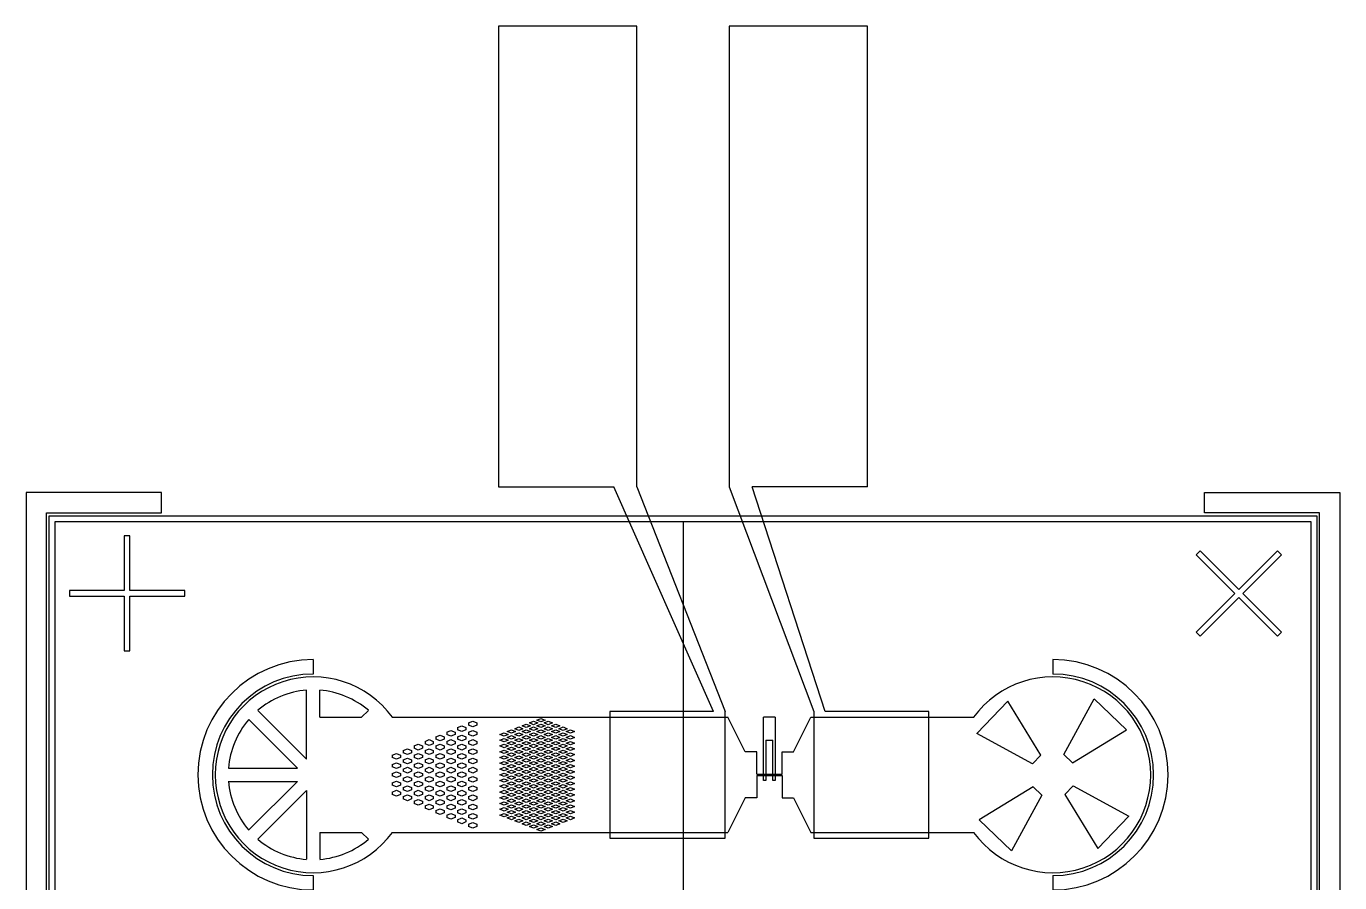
# Model space of a CAD drawing. Header units: inches. Extents: x -271009 to 5700, y -37000 to 38138.
# Drawn here: x -55700 to -44300, y 1062 to 8500 of the extents above; entities that cross this region are included whole.
import ezdxf

# ---------------------------------------------------------------- set-up
doc = ezdxf.new("R2010")
doc.units = ezdxf.units.IN
doc.header["$MEASUREMENT"] = 0
for name, color, linetype in [('Construction', 3, 'Continuous'), ('Electrodes', 4, 'Continuous'), ('PDMS', 6, 'Continuous')]:
    doc.layers.add(name, color=color, linetype=linetype)

msp = doc.modelspace()

# ---------------------------------------------------------------- linework, layer by layer
at = {"layer": 'Construction'}
msp.add_line((-50000, 4200), (-50000, -4200), dxfattribs=at)
at = {"layer": 'Electrodes'}
for p, q in [((-54525, 4450), (-55700, 4450)), ((-55700, 4450), (-55700, -4450)), ((-54525, 4275), (-54525, 4450)), ((-51600, 4500), (-50600, 4500)), ((-49735, 2550), (-50600, 4500)), ((-50400, 4500), (-49635, 2550)), ((-49600, 4500), (-48865, 2550)), ((-48400, 4500), (-49400, 4500)), ((-48765, 2550), (-49400, 4500)), ((-45475, 4275), (-45475, 4450)), ((-45475, 4450), (-44300, 4450)), ((-44300, 4450), (-44300, -4450)), ((-55525, -4275), (-55525, 4275)), ((-55525, 4275), (-54525, 4275)), ((-44475, 4275), (-45475, 4275)), ((-44475, -4275), (-44475, 4275)), ((-54800, 4075), (-54850, 4075)), ((-54850, 4075), (-54850, 3600)), ((-54800, 3600), (-54800, 4075)), ((-45511, 3946), (-45546, 3911)), ((-45546, 3911), (-45210, 3575)), ((-45175, 3610), (-45511, 3946)), ((-44839, 3946), (-45175, 3610)), ((-45140, 3575), (-44804, 3911)), ((-44804, 3911), (-44839, 3946)), ((-54850, 3600), (-55325, 3600)), ((-55325, 3600), (-55325, 3550)), ((-55325, 3550), (-54850, 3550)), ((-54850, 3550), (-54850, 3075)), ((-54325, 3600), (-54800, 3600)), ((-54800, 3075), (-54800, 3550)), ((-54800, 3550), (-54325, 3550)), ((-54325, 3550), (-54325, 3600)), ((-45210, 3575), (-45546, 3239)), ((-45511, 3204), (-45175, 3540)), ((-45175, 3540), (-44839, 3204)), ((-44804, 3239), (-45140, 3575)), ((-45511, 3204), (-45546, 3239)), ((-44839, 3204), (-44804, 3239)), ((-54850, 3075), (-54800, 3075)), ((-53210, 3000), (-53210, 2875)), ((-46790, 3000), (-46790, 2875)), ((-53210, 1125), (-53210, 1000)), ((-46790, 1125), (-46790, 1000))]:
    msp.add_line(p, q, dxfattribs=at)
for points in [[(-50400, 4500), (-50400, 8500), (-51600, 8500), (-51600, 4500)], [(-48400, 4500), (-48400, 8500), (-49600, 8500), (-49600, 4500)], [(-49735, 2550), (-50635, 2550), (-50635, 1450), (-49635, 1450), (-49635, 2550)], [(-48865, 2550), (-48865, 1450), (-47865, 1450), (-47865, 2550), (-48765, 2550)], [(-49280, 2300), (-49280, 1950), (-49300, 1950), (-49300, 2500)], [(-49200, 2500), (-49300, 2500)], [(-49200, 2500), (-49200, 1950), (-49220, 1950), (-49220, 2300)], [(-49280, 2300), (-49220, 2300)]]:
    msp.add_lwpolyline(points, dxfattribs=at)
for centre, radius, start, end in [((-53210, 2000), 1000, 90, 270), ((-46790, 2000), 1000, 270, 90), ((-53210, 2000), 875, 90, 270), ((-46790, 2000), 875, 270, 90)]:
    msp.add_arc(centre, radius, start, end, dxfattribs=at)
at = {"layer": 'PDMS'}
for p, q in [((-54800, 4075), (-54850, 4075)), ((-54850, 4075), (-54850, 3600)), ((-54800, 3600), (-54800, 4075)), ((-45511, 3946), (-45546, 3911)), ((-45546, 3911), (-45210, 3575)), ((-45175, 3610), (-45511, 3946)), ((-44839, 3946), (-45175, 3610)), ((-45140, 3575), (-44804, 3911)), ((-44804, 3911), (-44839, 3946)), ((-54850, 3600), (-55325, 3600)), ((-55325, 3600), (-55325, 3550)), ((-55325, 3550), (-54850, 3550)), ((-54850, 3550), (-54850, 3075)), ((-54325, 3600), (-54800, 3600)), ((-54800, 3075), (-54800, 3550)), ((-54800, 3550), (-54325, 3550)), ((-54325, 3575), (-54325, 3600)), ((-54325, 3550), (-54325, 3575)), ((-45210, 3575), (-45546, 3239)), ((-45511, 3204), (-45175, 3540)), ((-45175, 3540), (-44839, 3204)), ((-44804, 3239), (-45140, 3575)), ((-45546, 3239), (-45511, 3204)), ((-44839, 3204), (-44804, 3239)), ((-54850, 3075), (-54800, 3075)), ((-53267, 2137), (-53267, 2734)), ((-53153, 2500), (-53153, 2734)), ((-47449, 2359), (-47181, 2640)), ((-46894, 2171), (-47181, 2640)), ((-46694, 2176), (-46431, 2659)), ((-46150, 2391), (-46431, 2659)), ((-53689, 2559), (-53267, 2137)), ((-52790, 2500), (-52731, 2559)), ((-53769, 2479), (-53347, 2057)), ((-53153, 2500), (-52790, 2500)), ((-52523, 2500), (-49610, 2500)), ((-51956, 2410), (-51920, 2425)), ((-51956, 2410), (-51956, 2390)), ((-51920, 2425), (-51884, 2410)), ((-51884, 2410), (-51884, 2390)), ((-51861, 2450), (-51825, 2465)), ((-51861, 2450), (-51861, 2430)), ((-51825, 2415), (-51861, 2430)), ((-51825, 2465), (-51789, 2450)), ((-51789, 2430), (-51825, 2415)), ((-51789, 2450), (-51789, 2430)), ((-51461, 2400), (-51425, 2415)), ((-51425, 2385), (-51461, 2400)), ((-51425, 2415), (-51389, 2400)), ((-51389, 2400), (-51425, 2385)), ((-51397, 2425), (-51361, 2440)), ((-51361, 2410), (-51397, 2425)), ((-51361, 2440), (-51325, 2425)), ((-51325, 2425), (-51361, 2410)), ((-51333, 2450), (-51297, 2465)), ((-51297, 2435), (-51333, 2450)), ((-51333, 2400), (-51297, 2415)), ((-51297, 2385), (-51333, 2400)), ((-51297, 2465), (-51261, 2450)), ((-51261, 2450), (-51297, 2435)), ((-51297, 2415), (-51261, 2400)), ((-51261, 2400), (-51297, 2385)), ((-51269, 2475), (-51233, 2490)), ((-51233, 2460), (-51269, 2475)), ((-51269, 2425), (-51233, 2440)), ((-51233, 2410), (-51269, 2425)), ((-51233, 2490), (-51197, 2475)), ((-51197, 2475), (-51233, 2460)), ((-51233, 2440), (-51197, 2425)), ((-51197, 2425), (-51233, 2410)), ((-51205, 2450), (-51169, 2465)), ((-51169, 2435), (-51205, 2450)), ((-51205, 2400), (-51169, 2415)), ((-51169, 2385), (-51205, 2400)), ((-51169, 2465), (-51133, 2450)), ((-51133, 2450), (-51169, 2435)), ((-51169, 2415), (-51133, 2400)), ((-51133, 2400), (-51169, 2385)), ((-51141, 2425), (-51105, 2440)), ((-51105, 2410), (-51141, 2425)), ((-51105, 2440), (-51069, 2425)), ((-51069, 2425), (-51105, 2410)), ((-51077, 2400), (-51041, 2415)), ((-51041, 2385), (-51077, 2400)), ((-51041, 2415), (-51005, 2400)), ((-51005, 2400), (-51041, 2385)), ((-49460, 2200), (-49610, 2500)), ((-49040, 2200), (-48890, 2500)), ((-48890, 2500), (-47477, 2500)), ((-52239, 2290), (-52203, 2305)), ((-52239, 2290), (-52239, 2270)), ((-52203, 2305), (-52167, 2290)), ((-52167, 2290), (-52167, 2270)), ((-52145, 2330), (-52109, 2345)), ((-52145, 2330), (-52145, 2310)), ((-52109, 2295), (-52145, 2310)), ((-52109, 2345), (-52073, 2330)), ((-52073, 2310), (-52109, 2295)), ((-52073, 2330), (-52073, 2310)), ((-52050, 2370), (-52014, 2385)), ((-52050, 2370), (-52050, 2350)), ((-52014, 2335), (-52050, 2350)), ((-52050, 2290), (-52014, 2305)), ((-52050, 2290), (-52050, 2270)), ((-52014, 2385), (-51978, 2370)), ((-51978, 2350), (-52014, 2335)), ((-52014, 2305), (-51978, 2290)), ((-51978, 2370), (-51978, 2350)), ((-51978, 2290), (-51978, 2270)), ((-51920, 2375), (-51956, 2390)), ((-51956, 2330), (-51920, 2345)), ((-51956, 2330), (-51956, 2310)), ((-51920, 2295), (-51956, 2310)), ((-51884, 2390), (-51920, 2375)), ((-51920, 2345), (-51884, 2330)), ((-51884, 2310), (-51920, 2295)), ((-51884, 2330), (-51884, 2310)), ((-51861, 2370), (-51825, 2385)), ((-51861, 2370), (-51861, 2350)), ((-51825, 2335), (-51861, 2350)), ((-51861, 2290), (-51825, 2305)), ((-51861, 2290), (-51861, 2270)), ((-51825, 2385), (-51789, 2370)), ((-51789, 2350), (-51825, 2335)), ((-51825, 2305), (-51789, 2290)), ((-51789, 2370), (-51789, 2350)), ((-51789, 2290), (-51789, 2270)), ((-51589, 2350), (-51553, 2365)), ((-51553, 2335), (-51589, 2350)), ((-51589, 2300), (-51553, 2315)), ((-51553, 2285), (-51589, 2300)), ((-51553, 2365), (-51517, 2350)), ((-51517, 2350), (-51553, 2335)), ((-51553, 2315), (-51517, 2300)), ((-51517, 2300), (-51553, 2285)), ((-51525, 2375), (-51489, 2390)), ((-51489, 2360), (-51525, 2375)), ((-51525, 2325), (-51489, 2340)), ((-51489, 2310), (-51525, 2325)), ((-51525, 2275), (-51489, 2290)), ((-51489, 2390), (-51453, 2375)), ((-51453, 2375), (-51489, 2360)), ((-51489, 2340), (-51453, 2325)), ((-51453, 2325), (-51489, 2310)), ((-51489, 2290), (-51453, 2275)), ((-51461, 2350), (-51425, 2365)), ((-51425, 2335), (-51461, 2350)), ((-51461, 2300), (-51425, 2315)), ((-51425, 2285), (-51461, 2300)), ((-51425, 2365), (-51389, 2350)), ((-51389, 2350), (-51425, 2335)), ((-51425, 2315), (-51389, 2300)), ((-51389, 2300), (-51425, 2285)), ((-51397, 2375), (-51361, 2390)), ((-51361, 2360), (-51397, 2375)), ((-51397, 2325), (-51361, 2340)), ((-51361, 2310), (-51397, 2325)), ((-51397, 2275), (-51361, 2290)), ((-51361, 2390), (-51325, 2375)), ((-51325, 2375), (-51361, 2360)), ((-51361, 2340), (-51325, 2325)), ((-51325, 2325), (-51361, 2310)), ((-51361, 2290), (-51325, 2275)), ((-51333, 2350), (-51297, 2365)), ((-51297, 2335), (-51333, 2350)), ((-51333, 2300), (-51297, 2315)), ((-51297, 2285), (-51333, 2300)), ((-51297, 2365), (-51261, 2350)), ((-51261, 2350), (-51297, 2335)), ((-51297, 2315), (-51261, 2300)), ((-51261, 2300), (-51297, 2285)), ((-51269, 2375), (-51233, 2390)), ((-51233, 2360), (-51269, 2375)), ((-51269, 2325), (-51233, 2340)), ((-51233, 2310), (-51269, 2325)), ((-51269, 2275), (-51233, 2290)), ((-51233, 2390), (-51197, 2375)), ((-51197, 2375), (-51233, 2360)), ((-51233, 2340), (-51197, 2325)), ((-51197, 2325), (-51233, 2310)), ((-51233, 2290), (-51197, 2275)), ((-51205, 2350), (-51169, 2365)), ((-51169, 2335), (-51205, 2350)), ((-51205, 2300), (-51169, 2315)), ((-51169, 2285), (-51205, 2300)), ((-51169, 2365), (-51133, 2350)), ((-51133, 2350), (-51169, 2335)), ((-51169, 2315), (-51133, 2300)), ((-51133, 2300), (-51169, 2285)), ((-51141, 2375), (-51105, 2390)), ((-51105, 2360), (-51141, 2375)), ((-51141, 2325), (-51105, 2340)), ((-51105, 2310), (-51141, 2325)), ((-51141, 2275), (-51105, 2290)), ((-51105, 2390), (-51069, 2375)), ((-51069, 2375), (-51105, 2360)), ((-51105, 2340), (-51069, 2325)), ((-51069, 2325), (-51105, 2310)), ((-51105, 2290), (-51069, 2275)), ((-51077, 2350), (-51041, 2365)), ((-51041, 2335), (-51077, 2350)), ((-51077, 2300), (-51041, 2315)), ((-51041, 2285), (-51077, 2300)), ((-51041, 2365), (-51005, 2350)), ((-51005, 2350), (-51041, 2335)), ((-51041, 2315), (-51005, 2300)), ((-51005, 2300), (-51041, 2285)), ((-51013, 2375), (-50977, 2390)), ((-50977, 2360), (-51013, 2375)), ((-51013, 2325), (-50977, 2340)), ((-50977, 2310), (-51013, 2325)), ((-51013, 2275), (-50977, 2290)), ((-50977, 2390), (-50941, 2375)), ((-50941, 2375), (-50977, 2360)), ((-50977, 2340), (-50941, 2325)), ((-50941, 2325), (-50977, 2310)), ((-50977, 2290), (-50941, 2275)), ((-46966, 2096), (-47449, 2359)), ((-46619, 2104), (-46150, 2391)), ((-52523, 2170), (-52487, 2185)), ((-52523, 2170), (-52523, 2150)), ((-52487, 2185), (-52451, 2170)), ((-52451, 2170), (-52451, 2150)), ((-52428, 2210), (-52392, 2225)), ((-52428, 2210), (-52428, 2190)), ((-52392, 2175), (-52428, 2190)), ((-52392, 2225), (-52356, 2210)), ((-52356, 2190), (-52392, 2175)), ((-52356, 2210), (-52356, 2190)), ((-52334, 2250), (-52298, 2265)), ((-52334, 2250), (-52334, 2230)), ((-52298, 2215), (-52334, 2230)), ((-52334, 2170), (-52298, 2185)), ((-52334, 2170), (-52334, 2150)), ((-52298, 2265), (-52262, 2250)), ((-52262, 2230), (-52298, 2215)), ((-52298, 2185), (-52262, 2170)), ((-52262, 2250), (-52262, 2230)), ((-52262, 2170), (-52262, 2150)), ((-52203, 2255), (-52239, 2270)), ((-52239, 2210), (-52203, 2225)), ((-52239, 2210), (-52239, 2190)), ((-52203, 2175), (-52239, 2190)), ((-52167, 2270), (-52203, 2255)), ((-52203, 2225), (-52167, 2210)), ((-52167, 2190), (-52203, 2175)), ((-52167, 2210), (-52167, 2190)), ((-52145, 2250), (-52109, 2265)), ((-52145, 2250), (-52145, 2230)), ((-52109, 2215), (-52145, 2230)), ((-52145, 2170), (-52109, 2185)), ((-52145, 2170), (-52145, 2150)), ((-52109, 2265), (-52073, 2250)), ((-52073, 2230), (-52109, 2215)), ((-52109, 2185), (-52073, 2170)), ((-52073, 2250), (-52073, 2230)), ((-52073, 2170), (-52073, 2150)), ((-52014, 2255), (-52050, 2270)), ((-52050, 2210), (-52014, 2225)), ((-52050, 2210), (-52050, 2190)), ((-52014, 2175), (-52050, 2190)), ((-51978, 2270), (-52014, 2255)), ((-52014, 2225), (-51978, 2210)), ((-51978, 2190), (-52014, 2175)), ((-51978, 2210), (-51978, 2190)), ((-51956, 2250), (-51920, 2265)), ((-51956, 2250), (-51956, 2230)), ((-51920, 2215), (-51956, 2230)), ((-51956, 2170), (-51920, 2185)), ((-51956, 2170), (-51956, 2150)), ((-51920, 2265), (-51884, 2250)), ((-51884, 2230), (-51920, 2215)), ((-51920, 2185), (-51884, 2170)), ((-51884, 2250), (-51884, 2230)), ((-51884, 2170), (-51884, 2150)), ((-51825, 2255), (-51861, 2270)), ((-51861, 2210), (-51825, 2225)), ((-51861, 2210), (-51861, 2190)), ((-51825, 2175), (-51861, 2190)), ((-51789, 2270), (-51825, 2255)), ((-51825, 2225), (-51789, 2210)), ((-51789, 2190), (-51825, 2175)), ((-51789, 2210), (-51789, 2190)), ((-51589, 2250), (-51553, 2265)), ((-51553, 2235), (-51589, 2250)), ((-51589, 2200), (-51553, 2215)), ((-51553, 2185), (-51589, 2200)), ((-51553, 2265), (-51517, 2250)), ((-51517, 2250), (-51553, 2235)), ((-51553, 2215), (-51517, 2200)), ((-51517, 2200), (-51553, 2185)), ((-51489, 2260), (-51525, 2275)), ((-51525, 2225), (-51489, 2240)), ((-51489, 2210), (-51525, 2225)), ((-51525, 2175), (-51489, 2190)), ((-51489, 2160), (-51525, 2175)), ((-51453, 2275), (-51489, 2260)), ((-51489, 2240), (-51453, 2225)), ((-51453, 2225), (-51489, 2210)), ((-51489, 2190), (-51453, 2175)), ((-51453, 2175), (-51489, 2160)), ((-51461, 2250), (-51425, 2265)), ((-51425, 2235), (-51461, 2250)), ((-51461, 2200), (-51425, 2215)), ((-51425, 2185), (-51461, 2200)), ((-51425, 2265), (-51389, 2250)), ((-51389, 2250), (-51425, 2235)), ((-51425, 2215), (-51389, 2200)), ((-51389, 2200), (-51425, 2185)), ((-51361, 2260), (-51397, 2275)), ((-51397, 2225), (-51361, 2240)), ((-51361, 2210), (-51397, 2225)), ((-51397, 2175), (-51361, 2190)), ((-51361, 2160), (-51397, 2175)), ((-51325, 2275), (-51361, 2260)), ((-51361, 2240), (-51325, 2225)), ((-51325, 2225), (-51361, 2210)), ((-51361, 2190), (-51325, 2175)), ((-51325, 2175), (-51361, 2160)), ((-51333, 2250), (-51297, 2265)), ((-51297, 2235), (-51333, 2250)), ((-51333, 2200), (-51297, 2215)), ((-51297, 2185), (-51333, 2200)), ((-51297, 2265), (-51261, 2250)), ((-51261, 2250), (-51297, 2235)), ((-51297, 2215), (-51261, 2200)), ((-51261, 2200), (-51297, 2185)), ((-51233, 2260), (-51269, 2275)), ((-51269, 2225), (-51233, 2240)), ((-51233, 2210), (-51269, 2225)), ((-51269, 2175), (-51233, 2190)), ((-51233, 2160), (-51269, 2175)), ((-51197, 2275), (-51233, 2260)), ((-51233, 2240), (-51197, 2225)), ((-51197, 2225), (-51233, 2210)), ((-51233, 2190), (-51197, 2175)), ((-51197, 2175), (-51233, 2160)), ((-51205, 2250), (-51169, 2265)), ((-51169, 2235), (-51205, 2250)), ((-51205, 2200), (-51169, 2215)), ((-51169, 2185), (-51205, 2200)), ((-51169, 2265), (-51133, 2250)), ((-51133, 2250), (-51169, 2235)), ((-51169, 2215), (-51133, 2200)), ((-51133, 2200), (-51169, 2185)), ((-51105, 2260), (-51141, 2275)), ((-51141, 2225), (-51105, 2240)), ((-51105, 2210), (-51141, 2225)), ((-51141, 2175), (-51105, 2190)), ((-51105, 2160), (-51141, 2175)), ((-51069, 2275), (-51105, 2260)), ((-51105, 2240), (-51069, 2225)), ((-51069, 2225), (-51105, 2210)), ((-51105, 2190), (-51069, 2175)), ((-51069, 2175), (-51105, 2160)), ((-51077, 2250), (-51041, 2265)), ((-51041, 2235), (-51077, 2250)), ((-51077, 2200), (-51041, 2215)), ((-51041, 2185), (-51077, 2200)), ((-51041, 2265), (-51005, 2250)), ((-51005, 2250), (-51041, 2235)), ((-51041, 2215), (-51005, 2200)), ((-51005, 2200), (-51041, 2185)), ((-50977, 2260), (-51013, 2275)), ((-51013, 2225), (-50977, 2240)), ((-50977, 2210), (-51013, 2225)), ((-51013, 2175), (-50977, 2190)), ((-50977, 2160), (-51013, 2175)), ((-50941, 2275), (-50977, 2260)), ((-50977, 2240), (-50941, 2225)), ((-50941, 2225), (-50977, 2210)), ((-50977, 2190), (-50941, 2175)), ((-50941, 2175), (-50977, 2160)), ((-49360, 2200), (-49460, 2200)), ((-49360, 2005), (-49360, 2200)), ((-49140, 2005), (-49140, 2200)), ((-49140, 2200), (-49040, 2200)), ((-46966, 2096), (-46894, 2171)), ((-46619, 2104), (-46694, 2176)), ((-53944, 2057), (-53347, 2057)), ((-52487, 2135), (-52523, 2150)), ((-52523, 2090), (-52487, 2105)), ((-52523, 2090), (-52523, 2070)), ((-52487, 2055), (-52523, 2070)), ((-52451, 2150), (-52487, 2135)), ((-52487, 2105), (-52451, 2090)), ((-52451, 2070), (-52487, 2055)), ((-52451, 2090), (-52451, 2070)), ((-52428, 2130), (-52392, 2145)), ((-52428, 2130), (-52428, 2110)), ((-52392, 2095), (-52428, 2110)), ((-52428, 2050), (-52392, 2065)), ((-52392, 2145), (-52356, 2130)), ((-52356, 2110), (-52392, 2095)), ((-52392, 2065), (-52356, 2050)), ((-52356, 2130), (-52356, 2110)), ((-52298, 2135), (-52334, 2150)), ((-52334, 2090), (-52298, 2105)), ((-52334, 2090), (-52334, 2070)), ((-52298, 2055), (-52334, 2070)), ((-52262, 2150), (-52298, 2135)), ((-52298, 2105), (-52262, 2090)), ((-52262, 2070), (-52298, 2055)), ((-52262, 2090), (-52262, 2070)), ((-52239, 2130), (-52203, 2145)), ((-52239, 2130), (-52239, 2110)), ((-52203, 2095), (-52239, 2110)), ((-52239, 2050), (-52203, 2065)), ((-52203, 2145), (-52167, 2130)), ((-52167, 2110), (-52203, 2095)), ((-52203, 2065), (-52167, 2050)), ((-52167, 2130), (-52167, 2110)), ((-52109, 2135), (-52145, 2150)), ((-52145, 2090), (-52109, 2105)), ((-52145, 2090), (-52145, 2070)), ((-52109, 2055), (-52145, 2070)), ((-52073, 2150), (-52109, 2135)), ((-52109, 2105), (-52073, 2090)), ((-52073, 2070), (-52109, 2055)), ((-52073, 2090), (-52073, 2070)), ((-52050, 2130), (-52014, 2145)), ((-52050, 2130), (-52050, 2110)), ((-52014, 2095), (-52050, 2110)), ((-52050, 2050), (-52014, 2065)), ((-52014, 2145), (-51978, 2130)), ((-51978, 2110), (-52014, 2095)), ((-52014, 2065), (-51978, 2050)), ((-51978, 2130), (-51978, 2110)), ((-51920, 2135), (-51956, 2150)), ((-51956, 2090), (-51920, 2105)), ((-51956, 2090), (-51956, 2070)), ((-51920, 2055), (-51956, 2070)), ((-51884, 2150), (-51920, 2135)), ((-51920, 2105), (-51884, 2090)), ((-51884, 2070), (-51920, 2055)), ((-51884, 2090), (-51884, 2070)), ((-51861, 2130), (-51825, 2145)), ((-51861, 2130), (-51861, 2110)), ((-51825, 2095), (-51861, 2110)), ((-51861, 2050), (-51825, 2065)), ((-51825, 2145), (-51789, 2130)), ((-51789, 2110), (-51825, 2095)), ((-51825, 2065), (-51789, 2050)), ((-51789, 2130), (-51789, 2110)), ((-51589, 2150), (-51553, 2165)), ((-51553, 2135), (-51589, 2150)), ((-51589, 2100), (-51553, 2115)), ((-51553, 2085), (-51589, 2100)), ((-51589, 2050), (-51553, 2065)), ((-51553, 2165), (-51517, 2150)), ((-51517, 2150), (-51553, 2135)), ((-51553, 2115), (-51517, 2100)), ((-51517, 2100), (-51553, 2085)), ((-51553, 2065), (-51517, 2050)), ((-51525, 2125), (-51489, 2140)), ((-51489, 2110), (-51525, 2125)), ((-51525, 2075), (-51489, 2090)), ((-51489, 2060), (-51525, 2075)), ((-51489, 2140), (-51453, 2125)), ((-51453, 2125), (-51489, 2110)), ((-51489, 2090), (-51453, 2075)), ((-51453, 2075), (-51489, 2060)), ((-51461, 2150), (-51425, 2165)), ((-51425, 2135), (-51461, 2150)), ((-51461, 2100), (-51425, 2115)), ((-51425, 2085), (-51461, 2100)), ((-51461, 2050), (-51425, 2065)), ((-51425, 2165), (-51389, 2150)), ((-51389, 2150), (-51425, 2135)), ((-51425, 2115), (-51389, 2100)), ((-51389, 2100), (-51425, 2085)), ((-51425, 2065), (-51389, 2050)), ((-51397, 2125), (-51361, 2140)), ((-51361, 2110), (-51397, 2125)), ((-51397, 2075), (-51361, 2090)), ((-51361, 2060), (-51397, 2075)), ((-51361, 2140), (-51325, 2125)), ((-51325, 2125), (-51361, 2110)), ((-51361, 2090), (-51325, 2075)), ((-51325, 2075), (-51361, 2060)), ((-51333, 2150), (-51297, 2165)), ((-51297, 2135), (-51333, 2150)), ((-51333, 2100), (-51297, 2115)), ((-51297, 2085), (-51333, 2100)), ((-51333, 2050), (-51297, 2065)), ((-51297, 2165), (-51261, 2150)), ((-51261, 2150), (-51297, 2135)), ((-51297, 2115), (-51261, 2100)), ((-51261, 2100), (-51297, 2085)), ((-51297, 2065), (-51261, 2050)), ((-51269, 2125), (-51233, 2140)), ((-51233, 2110), (-51269, 2125)), ((-51269, 2075), (-51233, 2090)), ((-51233, 2060), (-51269, 2075)), ((-51233, 2140), (-51197, 2125)), ((-51197, 2125), (-51233, 2110)), ((-51233, 2090), (-51197, 2075)), ((-51197, 2075), (-51233, 2060)), ((-51205, 2150), (-51169, 2165)), ((-51169, 2135), (-51205, 2150)), ((-51205, 2100), (-51169, 2115)), ((-51169, 2085), (-51205, 2100)), ((-51205, 2050), (-51169, 2065)), ((-51169, 2165), (-51133, 2150)), ((-51133, 2150), (-51169, 2135)), ((-51169, 2115), (-51133, 2100)), ((-51133, 2100), (-51169, 2085)), ((-51169, 2065), (-51133, 2050)), ((-51141, 2125), (-51105, 2140)), ((-51105, 2110), (-51141, 2125)), ((-51141, 2075), (-51105, 2090)), ((-51105, 2060), (-51141, 2075)), ((-51105, 2140), (-51069, 2125)), ((-51069, 2125), (-51105, 2110)), ((-51105, 2090), (-51069, 2075)), ((-51069, 2075), (-51105, 2060)), ((-51077, 2150), (-51041, 2165)), ((-51041, 2135), (-51077, 2150)), ((-51077, 2100), (-51041, 2115)), ((-51041, 2085), (-51077, 2100)), ((-51077, 2050), (-51041, 2065)), ((-51041, 2165), (-51005, 2150)), ((-51005, 2150), (-51041, 2135)), ((-51041, 2115), (-51005, 2100)), ((-51005, 2100), (-51041, 2085)), ((-51041, 2065), (-51005, 2050)), ((-51013, 2125), (-50977, 2140)), ((-50977, 2110), (-51013, 2125)), ((-51013, 2075), (-50977, 2090)), ((-50977, 2060), (-51013, 2075)), ((-50977, 2140), (-50941, 2125)), ((-50941, 2125), (-50977, 2110)), ((-50977, 2090), (-50941, 2075)), ((-50941, 2075), (-50977, 2060)), ((-53944, 1943), (-53347, 1943)), ((-53769, 1521), (-53347, 1943)), ((-52523, 2010), (-52487, 2025)), ((-52523, 2010), (-52523, 1990)), ((-52487, 1975), (-52523, 1990)), ((-52523, 1930), (-52487, 1945)), ((-52487, 2025), (-52451, 2010)), ((-52451, 1990), (-52487, 1975)), ((-52487, 1945), (-52451, 1930)), ((-52451, 2010), (-52451, 1990)), ((-52428, 2050), (-52428, 2030)), ((-52392, 2015), (-52428, 2030)), ((-52428, 1970), (-52392, 1985)), ((-52428, 1970), (-52428, 1950)), ((-52392, 1935), (-52428, 1950)), ((-52356, 2030), (-52392, 2015)), ((-52392, 1985), (-52356, 1970)), ((-52356, 1950), (-52392, 1935)), ((-52356, 2050), (-52356, 2030)), ((-52356, 1970), (-52356, 1950)), ((-52334, 2010), (-52298, 2025)), ((-52334, 2010), (-52334, 1990)), ((-52298, 1975), (-52334, 1990)), ((-52334, 1930), (-52298, 1945)), ((-52298, 2025), (-52262, 2010)), ((-52262, 1990), (-52298, 1975)), ((-52298, 1945), (-52262, 1930)), ((-52262, 2010), (-52262, 1990)), ((-52239, 2050), (-52239, 2030)), ((-52203, 2015), (-52239, 2030)), ((-52239, 1970), (-52203, 1985)), ((-52239, 1970), (-52239, 1950)), ((-52203, 1935), (-52239, 1950)), ((-52167, 2030), (-52203, 2015)), ((-52203, 1985), (-52167, 1970)), ((-52167, 1950), (-52203, 1935)), ((-52167, 2050), (-52167, 2030)), ((-52167, 1970), (-52167, 1950)), ((-52145, 2010), (-52109, 2025)), ((-52145, 2010), (-52145, 1990)), ((-52109, 1975), (-52145, 1990)), ((-52145, 1930), (-52109, 1945)), ((-52109, 2025), (-52073, 2010)), ((-52073, 1990), (-52109, 1975)), ((-52109, 1945), (-52073, 1930)), ((-52073, 2010), (-52073, 1990)), ((-52050, 2050), (-52050, 2030)), ((-52014, 2015), (-52050, 2030)), ((-52050, 1970), (-52014, 1985)), ((-52050, 1970), (-52050, 1950)), ((-52014, 1935), (-52050, 1950)), ((-51978, 2030), (-52014, 2015)), ((-52014, 1985), (-51978, 1970)), ((-51978, 1950), (-52014, 1935)), ((-51978, 2050), (-51978, 2030)), ((-51978, 1970), (-51978, 1950)), ((-51956, 2010), (-51920, 2025)), ((-51956, 2010), (-51956, 1990)), ((-51920, 1975), (-51956, 1990)), ((-51956, 1930), (-51920, 1945)), ((-51920, 2025), (-51884, 2010)), ((-51884, 1990), (-51920, 1975)), ((-51920, 1945), (-51884, 1930)), ((-51884, 2010), (-51884, 1990)), ((-51861, 2050), (-51861, 2030)), ((-51825, 2015), (-51861, 2030)), ((-51861, 1970), (-51825, 1985)), ((-51861, 1970), (-51861, 1950)), ((-51825, 1935), (-51861, 1950)), ((-51789, 2030), (-51825, 2015)), ((-51825, 1985), (-51789, 1970)), ((-51789, 1950), (-51825, 1935)), ((-51789, 2050), (-51789, 2030)), ((-51789, 1970), (-51789, 1950)), ((-51553, 2035), (-51589, 2050)), ((-51589, 2000), (-51553, 2015)), ((-51553, 1985), (-51589, 2000)), ((-51589, 1950), (-51553, 1965)), ((-51553, 1935), (-51589, 1950)), ((-51517, 2050), (-51553, 2035)), ((-51553, 2015), (-51517, 2000)), ((-51517, 2000), (-51553, 1985)), ((-51553, 1965), (-51517, 1950)), ((-51517, 1950), (-51553, 1935)), ((-51525, 2025), (-51489, 2040)), ((-51489, 2010), (-51525, 2025)), ((-51525, 1975), (-51489, 1990)), ((-51489, 1960), (-51525, 1975)), ((-51525, 1925), (-51489, 1940)), ((-51489, 2040), (-51453, 2025)), ((-51453, 2025), (-51489, 2010)), ((-51489, 1990), (-51453, 1975)), ((-51453, 1975), (-51489, 1960)), ((-51489, 1940), (-51453, 1925)), ((-51425, 2035), (-51461, 2050)), ((-51461, 2000), (-51425, 2015)), ((-51425, 1985), (-51461, 2000)), ((-51461, 1950), (-51425, 1965)), ((-51425, 1935), (-51461, 1950)), ((-51389, 2050), (-51425, 2035)), ((-51425, 2015), (-51389, 2000)), ((-51389, 2000), (-51425, 1985)), ((-51425, 1965), (-51389, 1950)), ((-51389, 1950), (-51425, 1935)), ((-51397, 2025), (-51361, 2040)), ((-51361, 2010), (-51397, 2025)), ((-51397, 1975), (-51361, 1990)), ((-51361, 1960), (-51397, 1975)), ((-51397, 1925), (-51361, 1940)), ((-51361, 2040), (-51325, 2025)), ((-51325, 2025), (-51361, 2010)), ((-51361, 1990), (-51325, 1975)), ((-51325, 1975), (-51361, 1960)), ((-51361, 1940), (-51325, 1925)), ((-51297, 2035), (-51333, 2050)), ((-51333, 2000), (-51297, 2015)), ((-51297, 1985), (-51333, 2000)), ((-51333, 1950), (-51297, 1965)), ((-51297, 1935), (-51333, 1950)), ((-51261, 2050), (-51297, 2035)), ((-51297, 2015), (-51261, 2000)), ((-51261, 2000), (-51297, 1985)), ((-51297, 1965), (-51261, 1950)), ((-51261, 1950), (-51297, 1935)), ((-51269, 2025), (-51233, 2040)), ((-51233, 2010), (-51269, 2025)), ((-51269, 1975), (-51233, 1990)), ((-51233, 1960), (-51269, 1975)), ((-51269, 1925), (-51233, 1940)), ((-51233, 2040), (-51197, 2025)), ((-51197, 2025), (-51233, 2010)), ((-51233, 1990), (-51197, 1975)), ((-51197, 1975), (-51233, 1960)), ((-51233, 1940), (-51197, 1925)), ((-51169, 2035), (-51205, 2050)), ((-51205, 2000), (-51169, 2015)), ((-51169, 1985), (-51205, 2000)), ((-51205, 1950), (-51169, 1965)), ((-51169, 1935), (-51205, 1950)), ((-51133, 2050), (-51169, 2035)), ((-51169, 2015), (-51133, 2000)), ((-51133, 2000), (-51169, 1985)), ((-51169, 1965), (-51133, 1950)), ((-51133, 1950), (-51169, 1935)), ((-51141, 2025), (-51105, 2040)), ((-51105, 2010), (-51141, 2025)), ((-51141, 1975), (-51105, 1990)), ((-51105, 1960), (-51141, 1975)), ((-51141, 1925), (-51105, 1940)), ((-51105, 2040), (-51069, 2025)), ((-51069, 2025), (-51105, 2010)), ((-51105, 1990), (-51069, 1975)), ((-51069, 1975), (-51105, 1960)), ((-51105, 1940), (-51069, 1925)), ((-51041, 2035), (-51077, 2050)), ((-51077, 2000), (-51041, 2015)), ((-51041, 1985), (-51077, 2000)), ((-51077, 1950), (-51041, 1965)), ((-51041, 1935), (-51077, 1950)), ((-51005, 2050), (-51041, 2035)), ((-51041, 2015), (-51005, 2000)), ((-51005, 2000), (-51041, 1985)), ((-51041, 1965), (-51005, 1950)), ((-51005, 1950), (-51041, 1935)), ((-51013, 2025), (-50977, 2040)), ((-50977, 2010), (-51013, 2025)), ((-51013, 1975), (-50977, 1990)), ((-50977, 1960), (-51013, 1975)), ((-51013, 1925), (-50977, 1940)), ((-50977, 2040), (-50941, 2025)), ((-50941, 2025), (-50977, 2010)), ((-50977, 1990), (-50941, 1975)), ((-50941, 1975), (-50977, 1960)), ((-50977, 1940), (-50941, 1925)), ((-49360, 2005), (-49140, 2005)), ((-49360, 1995), (-49140, 1995)), ((-49360, 1995), (-49360, 1800)), ((-49140, 1995), (-49140, 1800)), ((-53689, 1441), (-53267, 1863)), ((-53267, 1863), (-53267, 1266)), ((-52523, 1930), (-52523, 1910)), ((-52487, 1895), (-52523, 1910)), ((-52523, 1850), (-52487, 1865)), ((-52523, 1850), (-52523, 1830)), ((-52487, 1815), (-52523, 1830)), ((-52451, 1910), (-52487, 1895)), ((-52487, 1865), (-52451, 1850)), ((-52451, 1830), (-52487, 1815)), ((-52451, 1930), (-52451, 1910)), ((-52451, 1850), (-52451, 1830)), ((-52428, 1890), (-52392, 1905)), ((-52428, 1890), (-52428, 1870)), ((-52392, 1855), (-52428, 1870)), ((-52428, 1810), (-52392, 1825)), ((-52392, 1905), (-52356, 1890)), ((-52356, 1870), (-52392, 1855)), ((-52392, 1825), (-52356, 1810)), ((-52356, 1890), (-52356, 1870)), ((-52334, 1930), (-52334, 1910)), ((-52298, 1895), (-52334, 1910)), ((-52334, 1850), (-52298, 1865)), ((-52334, 1850), (-52334, 1830)), ((-52298, 1815), (-52334, 1830)), ((-52262, 1910), (-52298, 1895)), ((-52298, 1865), (-52262, 1850)), ((-52262, 1830), (-52298, 1815)), ((-52262, 1930), (-52262, 1910)), ((-52262, 1850), (-52262, 1830)), ((-52239, 1890), (-52203, 1905)), ((-52239, 1890), (-52239, 1870)), ((-52203, 1855), (-52239, 1870)), ((-52239, 1810), (-52203, 1825)), ((-52203, 1905), (-52167, 1890)), ((-52167, 1870), (-52203, 1855)), ((-52203, 1825), (-52167, 1810)), ((-52167, 1890), (-52167, 1870)), ((-52145, 1930), (-52145, 1910)), ((-52109, 1895), (-52145, 1910)), ((-52145, 1850), (-52109, 1865)), ((-52145, 1850), (-52145, 1830)), ((-52109, 1815), (-52145, 1830)), ((-52073, 1910), (-52109, 1895)), ((-52109, 1865), (-52073, 1850)), ((-52073, 1830), (-52109, 1815)), ((-52073, 1930), (-52073, 1910)), ((-52073, 1850), (-52073, 1830)), ((-52050, 1890), (-52014, 1905)), ((-52050, 1890), (-52050, 1870)), ((-52014, 1855), (-52050, 1870)), ((-52050, 1810), (-52014, 1825)), ((-52014, 1905), (-51978, 1890)), ((-51978, 1870), (-52014, 1855)), ((-52014, 1825), (-51978, 1810)), ((-51978, 1890), (-51978, 1870)), ((-51956, 1930), (-51956, 1910)), ((-51920, 1895), (-51956, 1910)), ((-51956, 1850), (-51920, 1865)), ((-51956, 1850), (-51956, 1830)), ((-51920, 1815), (-51956, 1830)), ((-51884, 1910), (-51920, 1895)), ((-51920, 1865), (-51884, 1850)), ((-51884, 1830), (-51920, 1815)), ((-51884, 1930), (-51884, 1910)), ((-51884, 1850), (-51884, 1830)), ((-51861, 1890), (-51825, 1905)), ((-51861, 1890), (-51861, 1870)), ((-51825, 1855), (-51861, 1870)), ((-51861, 1810), (-51825, 1825)), ((-51825, 1905), (-51789, 1890)), ((-51789, 1870), (-51825, 1855)), ((-51825, 1825), (-51789, 1810)), ((-51789, 1890), (-51789, 1870)), ((-51589, 1900), (-51553, 1915)), ((-51553, 1885), (-51589, 1900)), ((-51589, 1850), (-51553, 1865)), ((-51553, 1835), (-51589, 1850)), ((-51553, 1915), (-51517, 1900)), ((-51517, 1900), (-51553, 1885)), ((-51553, 1865), (-51517, 1850)), ((-51517, 1850), (-51553, 1835)), ((-51489, 1910), (-51525, 1925)), ((-51525, 1875), (-51489, 1890)), ((-51489, 1860), (-51525, 1875)), ((-51525, 1825), (-51489, 1840)), ((-51489, 1810), (-51525, 1825)), ((-51453, 1925), (-51489, 1910)), ((-51489, 1890), (-51453, 1875)), ((-51453, 1875), (-51489, 1860)), ((-51489, 1840), (-51453, 1825)), ((-51453, 1825), (-51489, 1810)), ((-51461, 1900), (-51425, 1915)), ((-51425, 1885), (-51461, 1900)), ((-51461, 1850), (-51425, 1865)), ((-51425, 1835), (-51461, 1850)), ((-51425, 1915), (-51389, 1900)), ((-51389, 1900), (-51425, 1885)), ((-51425, 1865), (-51389, 1850)), ((-51389, 1850), (-51425, 1835)), ((-51361, 1910), (-51397, 1925)), ((-51397, 1875), (-51361, 1890)), ((-51361, 1860), (-51397, 1875)), ((-51397, 1825), (-51361, 1840)), ((-51361, 1810), (-51397, 1825)), ((-51325, 1925), (-51361, 1910)), ((-51361, 1890), (-51325, 1875)), ((-51325, 1875), (-51361, 1860)), ((-51361, 1840), (-51325, 1825)), ((-51325, 1825), (-51361, 1810)), ((-51333, 1900), (-51297, 1915)), ((-51297, 1885), (-51333, 1900)), ((-51333, 1850), (-51297, 1865)), ((-51297, 1835), (-51333, 1850)), ((-51297, 1915), (-51261, 1900)), ((-51261, 1900), (-51297, 1885)), ((-51297, 1865), (-51261, 1850)), ((-51261, 1850), (-51297, 1835)), ((-51233, 1910), (-51269, 1925)), ((-51269, 1875), (-51233, 1890)), ((-51233, 1860), (-51269, 1875)), ((-51269, 1825), (-51233, 1840)), ((-51233, 1810), (-51269, 1825)), ((-51197, 1925), (-51233, 1910)), ((-51233, 1890), (-51197, 1875)), ((-51197, 1875), (-51233, 1860)), ((-51233, 1840), (-51197, 1825)), ((-51197, 1825), (-51233, 1810)), ((-51205, 1900), (-51169, 1915)), ((-51169, 1885), (-51205, 1900)), ((-51205, 1850), (-51169, 1865)), ((-51169, 1835), (-51205, 1850)), ((-51169, 1915), (-51133, 1900)), ((-51133, 1900), (-51169, 1885)), ((-51169, 1865), (-51133, 1850)), ((-51133, 1850), (-51169, 1835)), ((-51105, 1910), (-51141, 1925)), ((-51141, 1875), (-51105, 1890)), ((-51105, 1860), (-51141, 1875)), ((-51141, 1825), (-51105, 1840)), ((-51105, 1810), (-51141, 1825)), ((-51069, 1925), (-51105, 1910)), ((-51105, 1890), (-51069, 1875)), ((-51069, 1875), (-51105, 1860)), ((-51105, 1840), (-51069, 1825)), ((-51069, 1825), (-51105, 1810)), ((-51077, 1900), (-51041, 1915)), ((-51041, 1885), (-51077, 1900)), ((-51077, 1850), (-51041, 1865)), ((-51041, 1835), (-51077, 1850)), ((-51041, 1915), (-51005, 1900)), ((-51005, 1900), (-51041, 1885)), ((-51041, 1865), (-51005, 1850)), ((-51005, 1850), (-51041, 1835)), ((-50977, 1910), (-51013, 1925)), ((-51013, 1875), (-50977, 1890)), ((-50977, 1860), (-51013, 1875)), ((-51013, 1825), (-50977, 1840)), ((-50977, 1810), (-51013, 1825)), ((-50941, 1925), (-50977, 1910)), ((-50977, 1890), (-50941, 1875)), ((-50941, 1875), (-50977, 1860)), ((-50977, 1840), (-50941, 1825)), ((-50941, 1825), (-50977, 1810)), ((-46961, 1896), (-47430, 1609)), ((-46886, 1824), (-47149, 1341)), ((-46961, 1896), (-46886, 1824)), ((-46614, 1904), (-46686, 1829)), ((-46686, 1829), (-46399, 1360)), ((-46614, 1904), (-46131, 1641)), ((-52428, 1810), (-52428, 1790)), ((-52392, 1775), (-52428, 1790)), ((-52356, 1790), (-52392, 1775)), ((-52356, 1810), (-52356, 1790)), ((-52334, 1770), (-52298, 1785)), ((-52334, 1770), (-52334, 1750)), ((-52298, 1735), (-52334, 1750)), ((-52298, 1785), (-52262, 1770)), ((-52262, 1750), (-52298, 1735)), ((-52262, 1770), (-52262, 1750)), ((-52239, 1810), (-52239, 1790)), ((-52203, 1775), (-52239, 1790)), ((-52239, 1730), (-52203, 1745)), ((-52239, 1730), (-52239, 1710)), ((-52167, 1790), (-52203, 1775)), ((-52203, 1745), (-52167, 1730)), ((-52167, 1810), (-52167, 1790)), ((-52167, 1730), (-52167, 1710)), ((-52145, 1770), (-52109, 1785)), ((-52145, 1770), (-52145, 1750)), ((-52109, 1735), (-52145, 1750)), ((-52109, 1785), (-52073, 1770)), ((-52073, 1750), (-52109, 1735)), ((-52073, 1770), (-52073, 1750)), ((-52050, 1810), (-52050, 1790)), ((-52014, 1775), (-52050, 1790)), ((-52050, 1730), (-52014, 1745)), ((-52050, 1730), (-52050, 1710)), ((-51978, 1790), (-52014, 1775)), ((-52014, 1745), (-51978, 1730)), ((-51978, 1810), (-51978, 1790)), ((-51978, 1730), (-51978, 1710)), ((-51956, 1770), (-51920, 1785)), ((-51956, 1770), (-51956, 1750)), ((-51920, 1735), (-51956, 1750)), ((-51920, 1785), (-51884, 1770)), ((-51884, 1750), (-51920, 1735)), ((-51884, 1770), (-51884, 1750)), ((-51861, 1810), (-51861, 1790)), ((-51825, 1775), (-51861, 1790)), ((-51861, 1730), (-51825, 1745)), ((-51861, 1730), (-51861, 1710)), ((-51789, 1790), (-51825, 1775)), ((-51825, 1745), (-51789, 1730)), ((-51789, 1810), (-51789, 1790)), ((-51789, 1730), (-51789, 1710)), ((-51589, 1800), (-51553, 1815)), ((-51553, 1785), (-51589, 1800)), ((-51589, 1750), (-51553, 1765)), ((-51553, 1735), (-51589, 1750)), ((-51589, 1700), (-51553, 1715)), ((-51553, 1815), (-51517, 1800)), ((-51517, 1800), (-51553, 1785)), ((-51553, 1765), (-51517, 1750)), ((-51517, 1750), (-51553, 1735)), ((-51553, 1715), (-51517, 1700)), ((-51525, 1775), (-51489, 1790)), ((-51489, 1760), (-51525, 1775)), ((-51525, 1725), (-51489, 1740)), ((-51489, 1710), (-51525, 1725)), ((-51489, 1790), (-51453, 1775)), ((-51453, 1775), (-51489, 1760)), ((-51489, 1740), (-51453, 1725)), ((-51453, 1725), (-51489, 1710)), ((-51461, 1800), (-51425, 1815)), ((-51425, 1785), (-51461, 1800)), ((-51461, 1750), (-51425, 1765)), ((-51425, 1735), (-51461, 1750)), ((-51461, 1700), (-51425, 1715)), ((-51425, 1815), (-51389, 1800)), ((-51389, 1800), (-51425, 1785)), ((-51425, 1765), (-51389, 1750)), ((-51389, 1750), (-51425, 1735)), ((-51425, 1715), (-51389, 1700)), ((-51397, 1775), (-51361, 1790)), ((-51361, 1760), (-51397, 1775)), ((-51397, 1725), (-51361, 1740)), ((-51361, 1710), (-51397, 1725)), ((-51361, 1790), (-51325, 1775)), ((-51325, 1775), (-51361, 1760)), ((-51361, 1740), (-51325, 1725)), ((-51325, 1725), (-51361, 1710)), ((-51333, 1800), (-51297, 1815)), ((-51297, 1785), (-51333, 1800)), ((-51333, 1750), (-51297, 1765)), ((-51297, 1735), (-51333, 1750)), ((-51333, 1700), (-51297, 1715)), ((-51297, 1815), (-51261, 1800)), ((-51261, 1800), (-51297, 1785)), ((-51297, 1765), (-51261, 1750)), ((-51261, 1750), (-51297, 1735)), ((-51297, 1715), (-51261, 1700)), ((-51269, 1775), (-51233, 1790)), ((-51233, 1760), (-51269, 1775)), ((-51269, 1725), (-51233, 1740)), ((-51233, 1710), (-51269, 1725)), ((-51233, 1790), (-51197, 1775)), ((-51197, 1775), (-51233, 1760)), ((-51233, 1740), (-51197, 1725)), ((-51197, 1725), (-51233, 1710)), ((-51205, 1800), (-51169, 1815)), ((-51169, 1785), (-51205, 1800)), ((-51205, 1750), (-51169, 1765)), ((-51169, 1735), (-51205, 1750)), ((-51205, 1700), (-51169, 1715)), ((-51169, 1815), (-51133, 1800)), ((-51133, 1800), (-51169, 1785)), ((-51169, 1765), (-51133, 1750)), ((-51133, 1750), (-51169, 1735)), ((-51169, 1715), (-51133, 1700)), ((-51141, 1775), (-51105, 1790)), ((-51105, 1760), (-51141, 1775)), ((-51141, 1725), (-51105, 1740)), ((-51105, 1710), (-51141, 1725)), ((-51105, 1790), (-51069, 1775)), ((-51069, 1775), (-51105, 1760)), ((-51105, 1740), (-51069, 1725)), ((-51069, 1725), (-51105, 1710)), ((-51077, 1800), (-51041, 1815)), ((-51041, 1785), (-51077, 1800)), ((-51077, 1750), (-51041, 1765)), ((-51041, 1735), (-51077, 1750)), ((-51077, 1700), (-51041, 1715)), ((-51041, 1815), (-51005, 1800)), ((-51005, 1800), (-51041, 1785)), ((-51041, 1765), (-51005, 1750)), ((-51005, 1750), (-51041, 1735)), ((-51041, 1715), (-51005, 1700)), ((-51013, 1775), (-50977, 1790)), ((-50977, 1760), (-51013, 1775)), ((-51013, 1725), (-50977, 1740)), ((-50977, 1710), (-51013, 1725)), ((-50977, 1790), (-50941, 1775)), ((-50941, 1775), (-50977, 1760)), ((-50977, 1740), (-50941, 1725)), ((-50941, 1725), (-50977, 1710)), ((-49460, 1800), (-49610, 1500)), ((-49360, 1800), (-49460, 1800)), ((-49140, 1800), (-49040, 1800)), ((-49040, 1800), (-48890, 1500)), ((-52203, 1695), (-52239, 1710)), ((-52167, 1710), (-52203, 1695)), ((-52145, 1690), (-52109, 1705)), ((-52145, 1690), (-52145, 1670)), ((-52109, 1655), (-52145, 1670)), ((-52109, 1705), (-52073, 1690)), ((-52073, 1670), (-52109, 1655)), ((-52073, 1690), (-52073, 1670)), ((-52014, 1695), (-52050, 1710)), ((-52050, 1650), (-52014, 1665)), ((-52050, 1650), (-52050, 1630)), ((-52014, 1615), (-52050, 1630)), ((-51978, 1710), (-52014, 1695)), ((-52014, 1665), (-51978, 1650)), ((-51978, 1630), (-52014, 1615)), ((-51978, 1650), (-51978, 1630)), ((-51956, 1690), (-51920, 1705)), ((-51956, 1690), (-51956, 1670)), ((-51920, 1655), (-51956, 1670)), ((-51956, 1610), (-51920, 1625)), ((-51956, 1610), (-51956, 1590)), ((-51920, 1705), (-51884, 1690)), ((-51884, 1670), (-51920, 1655)), ((-51920, 1625), (-51884, 1610)), ((-51884, 1690), (-51884, 1670)), ((-51884, 1610), (-51884, 1590)), ((-51825, 1695), (-51861, 1710)), ((-51861, 1650), (-51825, 1665)), ((-51861, 1650), (-51861, 1630)), ((-51825, 1615), (-51861, 1630)), ((-51789, 1710), (-51825, 1695)), ((-51825, 1665), (-51789, 1650)), ((-51789, 1630), (-51825, 1615)), ((-51789, 1650), (-51789, 1630)), ((-51553, 1685), (-51589, 1700)), ((-51589, 1650), (-51553, 1665)), ((-51553, 1635), (-51589, 1650)), ((-51517, 1700), (-51553, 1685)), ((-51553, 1665), (-51517, 1650)), ((-51517, 1650), (-51553, 1635)), ((-51525, 1675), (-51489, 1690)), ((-51489, 1660), (-51525, 1675)), ((-51525, 1625), (-51489, 1640)), ((-51489, 1610), (-51525, 1625)), ((-51489, 1690), (-51453, 1675)), ((-51453, 1675), (-51489, 1660)), ((-51489, 1640), (-51453, 1625)), ((-51453, 1625), (-51489, 1610)), ((-51425, 1685), (-51461, 1700)), ((-51461, 1650), (-51425, 1665)), ((-51425, 1635), (-51461, 1650)), ((-51461, 1600), (-51425, 1615)), ((-51425, 1585), (-51461, 1600)), ((-51389, 1700), (-51425, 1685)), ((-51425, 1665), (-51389, 1650)), ((-51389, 1650), (-51425, 1635)), ((-51425, 1615), (-51389, 1600)), ((-51389, 1600), (-51425, 1585)), ((-51397, 1675), (-51361, 1690)), ((-51361, 1660), (-51397, 1675)), ((-51397, 1625), (-51361, 1640)), ((-51361, 1610), (-51397, 1625)), ((-51361, 1690), (-51325, 1675)), ((-51325, 1675), (-51361, 1660)), ((-51361, 1640), (-51325, 1625)), ((-51325, 1625), (-51361, 1610)), ((-51297, 1685), (-51333, 1700)), ((-51333, 1650), (-51297, 1665)), ((-51297, 1635), (-51333, 1650)), ((-51333, 1600), (-51297, 1615)), ((-51297, 1585), (-51333, 1600)), ((-51261, 1700), (-51297, 1685)), ((-51297, 1665), (-51261, 1650)), ((-51261, 1650), (-51297, 1635)), ((-51297, 1615), (-51261, 1600)), ((-51261, 1600), (-51297, 1585)), ((-51269, 1675), (-51233, 1690)), ((-51233, 1660), (-51269, 1675)), ((-51269, 1625), (-51233, 1640)), ((-51233, 1610), (-51269, 1625)), ((-51233, 1690), (-51197, 1675)), ((-51197, 1675), (-51233, 1660)), ((-51233, 1640), (-51197, 1625)), ((-51197, 1625), (-51233, 1610)), ((-51169, 1685), (-51205, 1700)), ((-51205, 1650), (-51169, 1665)), ((-51169, 1635), (-51205, 1650)), ((-51205, 1600), (-51169, 1615)), ((-51169, 1585), (-51205, 1600)), ((-51133, 1700), (-51169, 1685)), ((-51169, 1665), (-51133, 1650)), ((-51133, 1650), (-51169, 1635)), ((-51169, 1615), (-51133, 1600)), ((-51133, 1600), (-51169, 1585)), ((-51141, 1675), (-51105, 1690)), ((-51105, 1660), (-51141, 1675)), ((-51141, 1625), (-51105, 1640)), ((-51105, 1610), (-51141, 1625)), ((-51105, 1690), (-51069, 1675)), ((-51069, 1675), (-51105, 1660)), ((-51105, 1640), (-51069, 1625)), ((-51069, 1625), (-51105, 1610)), ((-51041, 1685), (-51077, 1700)), ((-51077, 1650), (-51041, 1665)), ((-51041, 1635), (-51077, 1650)), ((-51077, 1600), (-51041, 1615)), ((-51041, 1585), (-51077, 1600)), ((-51005, 1700), (-51041, 1685)), ((-51041, 1665), (-51005, 1650)), ((-51005, 1650), (-51041, 1635)), ((-51041, 1615), (-51005, 1600)), ((-51005, 1600), (-51041, 1585)), ((-51013, 1675), (-50977, 1690)), ((-50977, 1660), (-51013, 1675)), ((-51013, 1625), (-50977, 1640)), ((-50977, 1610), (-51013, 1625)), ((-50977, 1690), (-50941, 1675)), ((-50941, 1675), (-50977, 1660)), ((-50977, 1640), (-50941, 1625)), ((-50941, 1625), (-50977, 1610)), ((-47430, 1609), (-47149, 1341)), ((-46131, 1641), (-46399, 1360)), ((-53153, 1500), (-53153, 1266)), ((-53153, 1500), (-52790, 1500)), ((-52790, 1500), (-52731, 1441)), ((-52523, 1500), (-49610, 1500)), ((-51920, 1575), (-51956, 1590)), ((-51884, 1590), (-51920, 1575)), ((-51861, 1570), (-51825, 1585)), ((-51861, 1570), (-51861, 1550)), ((-51825, 1535), (-51861, 1550)), ((-51825, 1585), (-51789, 1570)), ((-51789, 1550), (-51825, 1535)), ((-51789, 1570), (-51789, 1550)), ((-51397, 1575), (-51361, 1590)), ((-51361, 1560), (-51397, 1575)), ((-51361, 1590), (-51325, 1575)), ((-51325, 1575), (-51361, 1560)), ((-51333, 1550), (-51297, 1565)), ((-51297, 1535), (-51333, 1550)), ((-51297, 1565), (-51261, 1550)), ((-51261, 1550), (-51297, 1535)), ((-51269, 1575), (-51233, 1590)), ((-51233, 1560), (-51269, 1575)), ((-51269, 1525), (-51233, 1540)), ((-51233, 1510), (-51269, 1525)), ((-51233, 1590), (-51197, 1575)), ((-51197, 1575), (-51233, 1560)), ((-51233, 1540), (-51197, 1525)), ((-51197, 1525), (-51233, 1510)), ((-51205, 1550), (-51169, 1565)), ((-51169, 1535), (-51205, 1550)), ((-51169, 1565), (-51133, 1550)), ((-51133, 1550), (-51169, 1535)), ((-51141, 1575), (-51105, 1590)), ((-51105, 1560), (-51141, 1575)), ((-51105, 1590), (-51069, 1575)), ((-51069, 1575), (-51105, 1560)), ((-48890, 1500), (-47477, 1500))]:
    msp.add_line(p, q, dxfattribs=at)
for points in [[(-55500, 4250), (-44500, 4250), (-44500, -4250), (-55500, -4250)], [(-55450, 4200), (-44550, 4200), (-44550, -4200), (-55450, -4200)]]:
    msp.add_lwpolyline(points, close=True, dxfattribs=at)
for centre, radius, start, end in [((-53210, 2000), 850, 36.0319, 323.9681), ((-46790, 2000), 850, 216.0319, 143.9681), ((-53210, 2000), 737, 94.4117, 130.5883), ((-53210, 2000), 737, 49.4117, 85.5883), ((-53210, 2000), 737, 139.4117, 175.5883), ((-53210, 2000), 737, 184.4117, 220.5883), ((-53210, 2000), 737, 229.4117, 265.5883), ((-53210, 2000), 737, 274.4117, 310.5883)]:
    msp.add_arc(centre, radius, start, end, dxfattribs=at)

doc.saveas('drawing.dxf')
